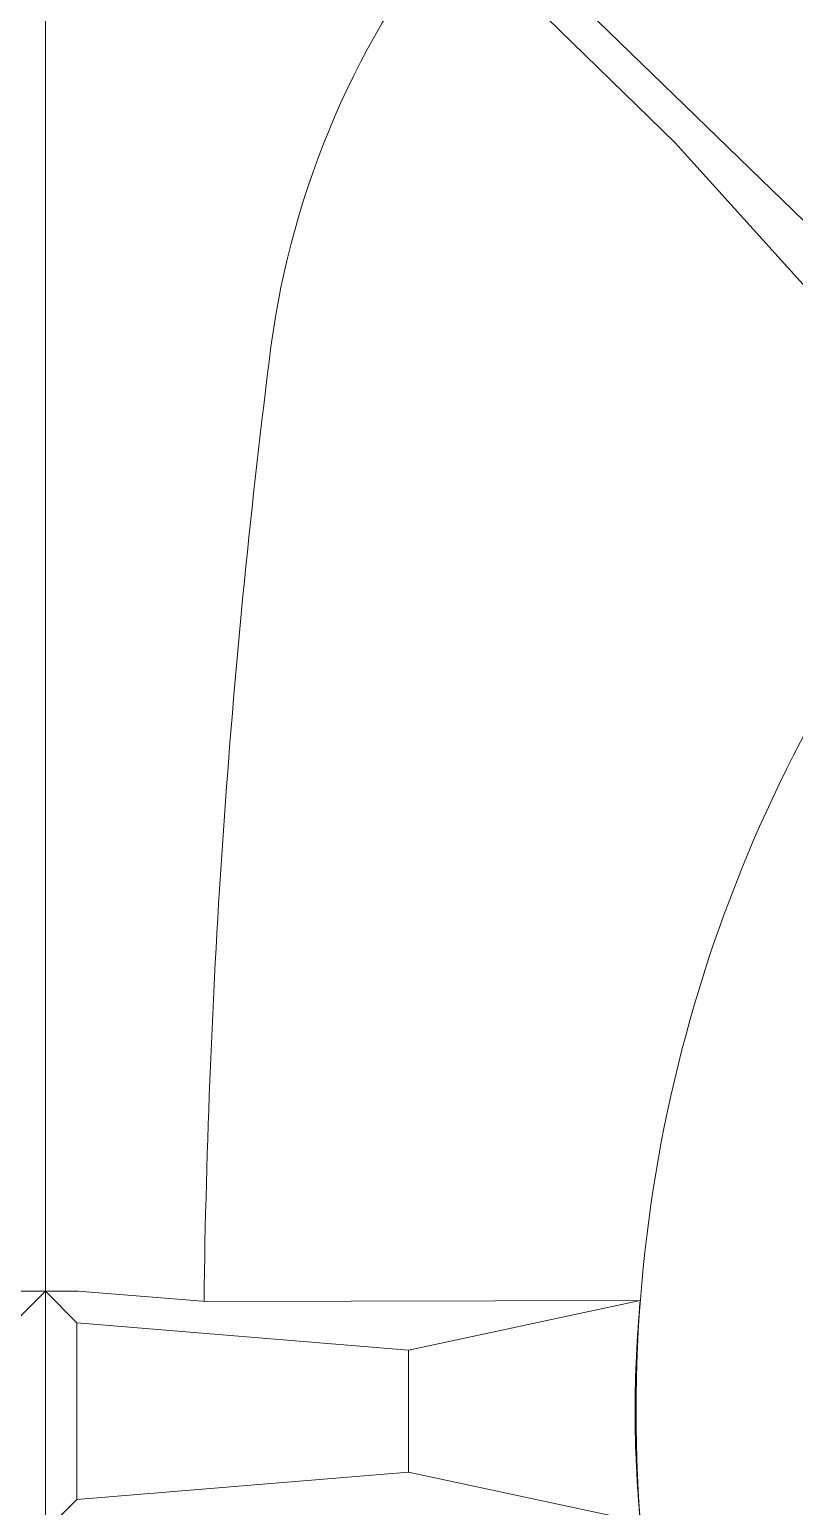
# Model space of a CAD drawing. Extents: x 306 to 2240, y 18 to 779.
# Drawn here: x 689.1932 to 689.2538, y 391.7972 to 391.9142 of the extents above; entities that cross this region are included whole.
import ezdxf

# ---------------------------------------------------------------- set-up
doc = ezdxf.new("R2010")
doc.units = 0
doc.header["$MEASUREMENT"] = 0
doc.linetypes.add('ACAD_ISO03W100', pattern=[30, 12, -18])
doc.layers.add('EQUIPAMIENTO SUPER', color=1, linetype='Continuous')

msp = doc.modelspace()

# ---------------------------------------------------------------- linework, layer by layer
at = {"layer": 'EQUIPAMIENTO SUPER', "color": 253, "lineweight": 0}
for p, q in [((689.1944949408376, 391.8047525021579, -6.438942029e-07), (689.1944949408376, 391.9660025021578, -6.438942029e-07)), ((689.1944949408376, 391.8047525021579, -6.438942029e-07), (689.1944949408376, 391.9660025021578, -6.438942029e-07)), ((689.1944949408376, 391.8047525021579, -6.438942029e-07), (689.1944949408376, 391.9660025021578, -6.438942029e-07)), ((689.1944949408376, 391.8142525021579, -6.438942029e-07), (689.1918960051175, 391.8142525021579, -6.438942029e-07)), ((689.1944949408376, 391.8047525021579, -6.438942029e-07), (689.1944949408376, 391.8142525021579, -6.438942029e-07)), ((689.1944949408376, 391.8142525021579, -6.438942029e-07), (689.1970938765576, 391.8142525021579, -6.438942029e-07)), ((689.1944949408376, 391.8047525021579, -6.438942029e-07), (689.1944949408376, 391.8142525021579, -6.438942029e-07)), ((689.1944949408376, 391.8142525021579, -6.438942029e-07), (689.1970938765576, 391.8142525021579, -6.438942029e-07)), ((689.1944949408376, 391.8047525021579, -6.438942029e-07), (689.1944949408376, 391.8142525021579, -6.438942029e-07)), ((689.1970938765576, 391.8142525021579, -6.438942029e-07), (689.2072471699852, 391.8134476228973, -6.438942029e-07)), ((689.1970938765576, 391.8142525021579, -6.438942029e-07), (689.2072471699852, 391.8134476228973, -6.438942029e-07)), ((689.2072471699852, 391.8134476228973, -6.438942029e-07), (689.2415806161575, 391.8135136076853, -6.438942029e-07)), ((689.2072471699852, 391.8134476228973, -6.438942029e-07), (689.2415806161575, 391.8135136076853, -6.438942029e-07)), ((689.2232449408388, 391.8095725021578, -6.438942029e-07), (689.2415806161575, 391.8135136076853, -6.438942029e-07)), ((689.2232449408388, 391.8095725021578, -6.438942029e-07), (689.2415806161575, 391.8135136076853, -6.438942029e-07)), ((689.2232449408388, 391.8095725021578, -6.438942029e-07), (689.2232449408388, 391.8047525021579, -6.438942029e-07)), ((689.2232449408388, 391.8095725021578, -6.438942029e-07), (689.2232449408388, 391.8047525021579, -6.438942029e-07)), ((689.1944949408376, 391.8047525021579, -6.438942029e-07), (689.1944949408376, 391.7952525021576, -6.438942029e-07)), ((689.1944949408376, 391.8047525021579, -6.438942029e-07), (689.1944949408376, 391.6435025021576, -6.438942029e-07)), ((689.1944949408376, 391.8047525021579, -6.438942029e-07), (689.1944949408376, 391.7952525021576, -6.438942029e-07)), ((689.1944949408376, 391.8047525021579, -6.438942029e-07), (689.1944949408376, 391.6435025021576, -6.438942029e-07)), ((689.1944949408376, 391.8047525021579, -6.438942029e-07), (689.1944949408376, 391.7952525021576, -6.438942029e-07)), ((689.1944949408376, 391.8047525021579, -6.438942029e-07), (689.1944949408376, 391.6435025021576, -6.438942029e-07)), ((689.2232449408388, 391.7999325021576, -6.438942029e-07), (689.2232449408388, 391.8047525021579, -6.438942029e-07)), ((689.2232449408388, 391.7999325021576, -6.438942029e-07), (689.2232449408388, 391.8047525021579, -6.438942029e-07)), ((689.2232449408388, 391.7999325021576, -6.438942029e-07), (689.2415806161575, 391.7959913966303, -6.438942029e-07)), ((689.2232449408388, 391.7999325021576, -6.438942029e-07), (689.2415806161575, 391.7959913966303, -6.438942029e-07))]:
    msp.add_line(p, q, dxfattribs=at)
at = {"layer": 'EQUIPAMIENTO SUPER', "color": 253, "linetype": 'ACAD_ISO03W100', "lineweight": 0}
for p, q in [((689.1944949408376, 391.8142525021579, -6.438942029e-07), (689.1919949408388, 391.811752502158, -6.438942029e-07)), ((689.1944949408376, 391.8142525021579, -6.438942029e-07), (689.1969949408361, 391.811752502158, -6.438942029e-07)), ((689.1944949408376, 391.8142525021579, -6.438942029e-07), (689.1969949408361, 391.811752502158, -6.438942029e-07)), ((689.1944949408376, 391.7952525021576, -6.438942029e-07), (689.1969949408361, 391.7977525021576, -6.438942029e-07)), ((689.1944949408376, 391.7952525021576, -6.438942029e-07), (689.1969949408361, 391.7977525021576, -6.438942029e-07))]:
    msp.add_line(p, q, dxfattribs=at)
at = {"layer": 'EQUIPAMIENTO SUPER', "color": 253, "lineweight": 0, "elevation": -6.438508219e-07}
for points in [[(689.3276311089162, 391.8388785813356), (689.3216184576218, 391.8328659300404), (689.26829144699, 391.8786587699137), (689.2443348962538, 391.9051905525454), (689.1944949408376, 391.9537805589279), (689.1944949408376, 392.0035025021579), (689.2134949408377, 392.0035025021579), (689.2134949408377, 391.9616497848092), (689.2553753552914, 391.9162242308484), (689.2818882690322, 391.8922478850624), (689.3276311089162, 391.8388785813356)], [(689.3276311089162, 391.8388785813356), (689.3216184576218, 391.8328659300404), (689.26829144699, 391.8786587699137), (689.2443348962538, 391.9051905525454), (689.1944949408376, 391.9537805589279), (689.1944949408376, 392.0035025021579), (689.2134949408377, 392.0035025021579), (689.2134949408377, 391.9616497848092), (689.2553753552914, 391.9162242308484), (689.2818882690322, 391.8922478850624), (689.3276311089162, 391.8388785813356)], [(689.1969949408361, 392.0010025021576), (689.1969949408361, 391.9548530072217), (689.3215466530368, 391.8340010424898), (689.3266412861798, 391.8389415699723), (689.2109949408391, 391.9606519970945), (689.2109949408391, 392.0010025021576), (689.1969949408361, 392.0010025021576), (689.1969949408361, 392.0010025021576)], [(689.1969949408361, 392.0010025021576), (689.1969949408361, 391.9548530072217), (689.3215466530368, 391.8340010424898), (689.3266412861798, 391.8389415699723), (689.2109949408391, 391.9606519970945), (689.2109949408391, 392.0010025021576), (689.1969949408361, 392.0010025021576), (689.1969949408361, 392.0010025021576)], [(689.2232449408388, 391.8047525021579), (689.2232449408388, 391.8095725021578), (689.1969949408361, 391.811752502158), (689.1969949408361, 391.8047525021579)], [(689.1969949408361, 391.811752502158), (689.1969949408361, 391.8047525021579)], [(689.2232449408388, 391.8047525021579), (689.2232449408388, 391.8095725021578), (689.1969949408361, 391.811752502158), (689.1969949408361, 391.811752502158)], [(689.2232449408388, 391.8047525021579), (689.2232449408388, 391.8095725021578), (689.1969949408361, 391.811752502158), (689.1969949408361, 391.8047525021579)], [(689.1969949408361, 391.811752502158), (689.1969949408361, 391.8047525021579)], [(689.2232449408388, 391.8047525021579), (689.2232449408388, 391.8095725021578), (689.1969949408361, 391.811752502158), (689.1969949408361, 391.811752502158)], [(689.2232449408388, 391.8047525021579), (689.2232449408388, 391.799932502158), (689.1969949408361, 391.7977525021576), (689.1969949408361, 391.8047525021579)], [(689.1969949408361, 391.7977525021576), (689.1969949408361, 391.8047525021579)], [(689.2232449408388, 391.8047525021579), (689.2232449408388, 391.799932502158), (689.1969949408361, 391.7977525021576), (689.1969949408361, 391.7977525021576)], [(689.2232449408388, 391.8047525021579), (689.2232449408388, 391.799932502158), (689.1969949408361, 391.7977525021576), (689.1969949408361, 391.8047525021579)], [(689.1969949408361, 391.7977525021576), (689.1969949408361, 391.8047525021579)], [(689.2232449408388, 391.8047525021579), (689.2232449408388, 391.799932502158), (689.1969949408361, 391.7977525021576), (689.1969949408361, 391.7977525021576)]]:
    msp.add_lwpolyline(points, dxfattribs=at)
at = {"layer": 'EQUIPAMIENTO SUPER', "color": 253, "lineweight": 0}
for centre, radius, start, end in [((689.2805027548152, 391.8799899032996, -6.438942029e-07), 0.06875, 141.7418147945821, 173.4227512858584), ((689.2805027548152, 391.8799899032996, -6.438942029e-07), 0.06875, 141.7418147945821, 173.4227512858584), ((689.8727449408383, 391.8047360628329, -6.438942029e-07), 0.6657500000000001, 172.8270596127614, 179.248913618001), ((689.8727449408383, 391.8047360628329, -6.438942029e-07), 0.6657500000000001, 172.8270596127614, 179.248913618001), ((689.3557449408383, 391.8047525021579, -6.438942029e-07), 0.1145, 139.7991073469134, 180), ((689.3557449408383, 391.8047525021579, -6.438942029e-07), 0.1145, 139.7991073469134, 180), ((689.3335048127977, 391.8047525021579, -6.438942029e-07), 0.0923407542635347, 174.5557023357925, 180), ((689.3335048127977, 391.8047525021579, -6.438942029e-07), 0.0923407542635347, 174.5557023357925, 180), ((689.3335048127977, 391.8047525021579, -6.438942029e-07), 0.0923407542635347, 180, 185.4442976642075), ((689.3335048127977, 391.8047525021579, -6.438942029e-07), 0.0923407542635347, 180, 185.4442976642075), ((689.3557449408383, 391.8047525021579, -6.438942029e-07), 0.1145, 180, 220.2008926530866), ((689.3557449408383, 391.8047525021579, -6.438942029e-07), 0.1145, 180, 220.2008926530866)]:
    msp.add_arc(centre, radius, start, end, dxfattribs=at)

doc.saveas('drawing.dxf')
